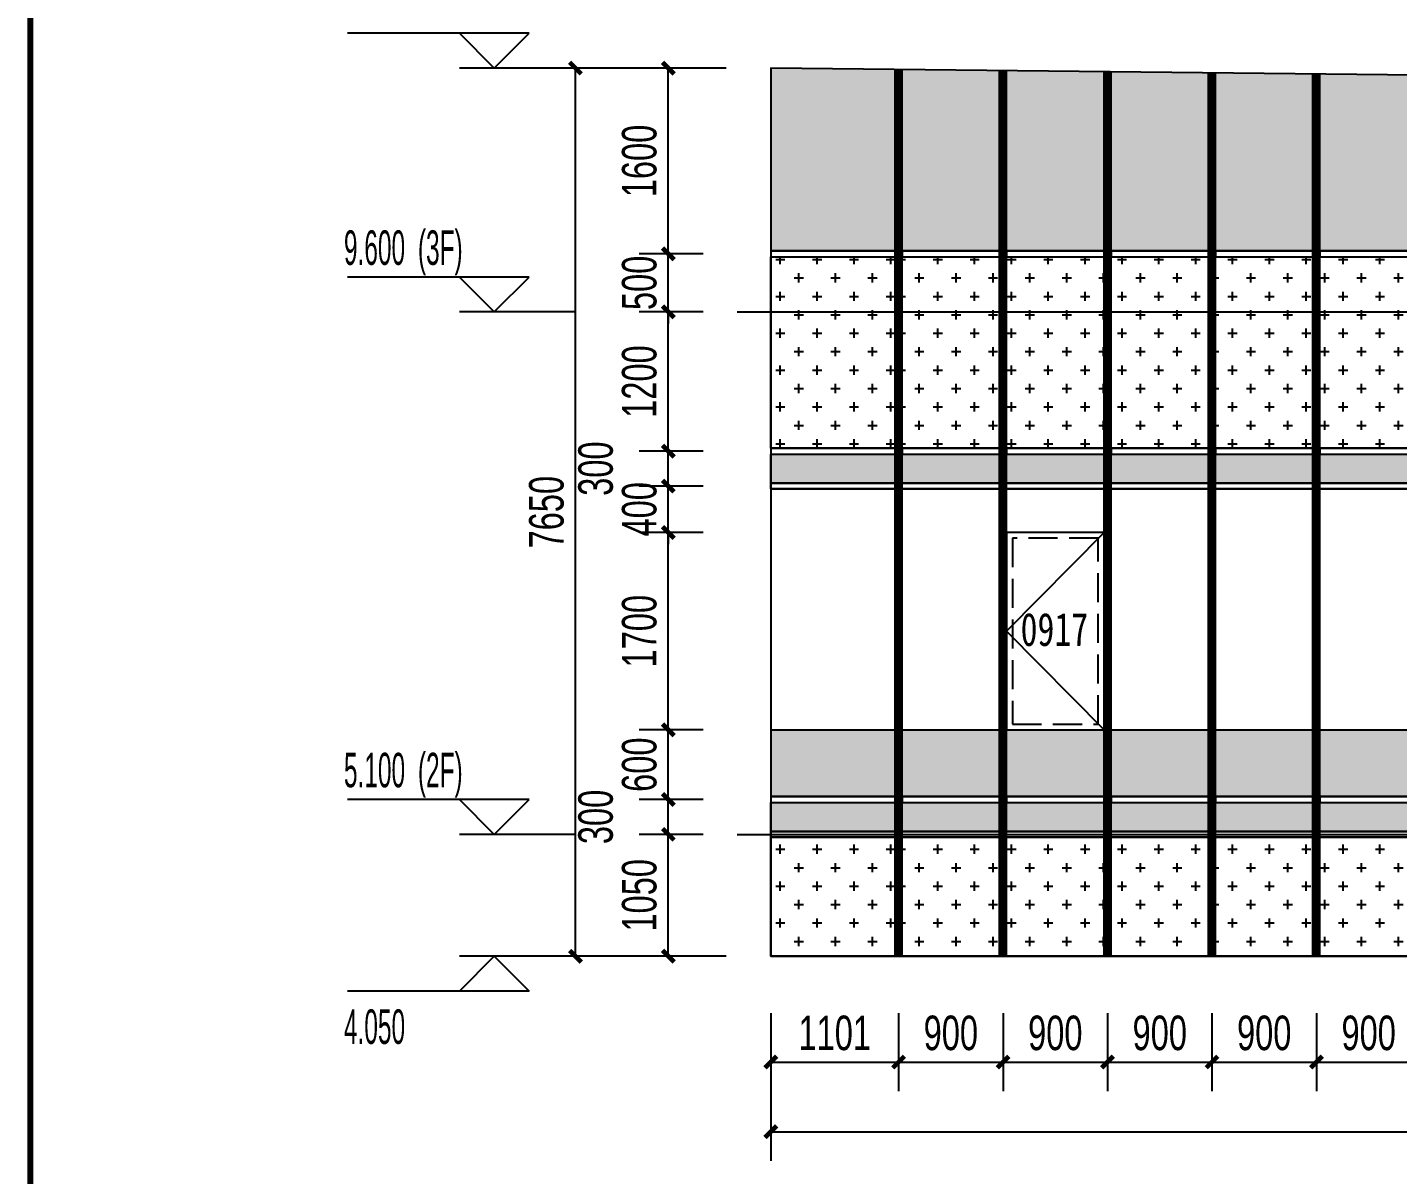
# Model space of a CAD drawing. Extents: x -483182 to 812890, y -390528 to -214858.
# Drawn here: x -396605 to -384800, y -326722 to -316842 of the extents above; entities that cross this region are included whole.
import ezdxf

# ---------------------------------------------------------------- set-up
doc = ezdxf.new("R2010")
doc.units = 0
doc.header["$LTSCALE"] = 1000
doc.header["$MEASUREMENT"] = 0
doc.linetypes.add('DASH', pattern=[0.35, 0.25, -0.1])
for name, color, linetype in [('01-标注_尺寸', 124, 'Continuous'), ('01-标注_标高', 200, 'Continuous'), ('01-标注_轴线坐标', 132, 'Continuous'), ('02-TEXT_标注', 130, 'Continuous'), ('05-填充_156', 156, 'Continuous'), ('05-填充_168', 168, 'Continuous'), ('05-填充_18', 18, 'Continuous'), ('05-填充_天正', 14, 'Continuous'), ('A-C_幕墙龙骨', 133, 'Continuous'), ('A-C_窗', 140, 'Continuous'), ('E-立面轮廓', 241, 'Continuous')]:
    doc.layers.add(name, color=color, linetype=linetype)
doc.layers.add('04-不打印_辅助线', color=165, linetype='Continuous', plot=False)
doc.styles.add('_TCH_DIM', font='ros.shx', dxfattribs={"width": 0.75, "bigfont": 'jd.shx'})
doc.styles.add('_TCH_DIM_T3', font='ros.shx', dxfattribs={"width": 0.705882, "bigfont": 'jd.shx'})
doc.styles.get("Standard").update_dxf_attribs({"font": 'STXIHEI_0.TTF', "width": 0.75})
doc.dimstyles.new('_TCH_ARCH&&100', dxfattribs={"dimtxt": 297.5, "dimasz": 100, "dimexe": 250, "dimexo": 300, "dimgap": 100, "dimtad": 1, "dimdec": 0, "dimzin": 0, "dimdsep": 46, "dimtxsty": '_TCH_DIM_T3', "dimblk": 'ARCHTICK', "dimcen": 0.09, "dimclrt": 7, "dimazin": 2, "dimtfac": 1, "dimtdec": 0, "dimtix": 1, "dimtmove": 2, "dimatfit": 3, "dimfxl": 0, "dimtolj": 1, "dimtzin": 0, "dimarcsym": 0})
pattern_1 = [(0, (-32018.03, 317429.43), (158.75, 158.75), [79.375, -238.125]), (90, (-31978.34, 317389.74), (-158.75, 158.75), [79.375, -238.125])]
pattern_2 = [(0, (-32249, 317429.43), (158.75, 158.75), [79.375, -238.125]), (90, (-32209.32, 317389.74), (-158.75, 158.75), [79.375, -238.125])]
pattern_3 = [(50, (0, 0), (364.36934, -31.87817), [38.1, -419.1]), (355, (0, 0), (-70.48565, 382.11329), [30.48, -335.28]), (100.451, (30.36, -2.66), (293.885, 350.23338), [32.38, -356.18]), (46.1842, (0, 101.6), (542.1581, -84.08466), [57.15, -628.65]), (96.6356, (45.2, 94.6), (474.80847, 494.8511), [48.57, -534.27]), (351.184, (0, 101.6), (474.8092, 494.85024), [45.72, -502.92]), (21, (50.8, 76.2), (303.22976, -204.53104), [38.1, -419.1]), (326, (50.8, 76.2), (123.60406, 368.37593), [30.48, -335.28]), (71.4514, (76.07, 59.16), (426.83298, 163.84572), [32.38, -356.18]), (37.5, (0, 0), (6.177207, 169.110078), [0, -331.216, 0, -340.36, 0, -336.55]), (7.5, (0, 0), (133.639325, 200.36115), [0, -194.056, 0, -323.596, 0, -128.27]), (327.5, (-113.28, 0), (271.18119, -11.457488), [0, -127, 0, -396.24, 0, -525.78]), (317.5, (-164.08, 0), (296.25836, 50.85298), [0, -165.1, 0, -263.144, 0, -373.38])]

# ---------------------------------------------------------------- blocks, each defined once
blk = doc.blocks.new('yktdujyfkiu32')
at = {"layer": '05-填充_156'}
h = blk.add_hatch(dxfattribs=at)
h.set_pattern_fill('CROSS', color=136, scale=100)
h.set_pattern_definition(pattern_1)
h.paths.add_polyline_path([(0, 5875), (1071, 5875), (1071, 4225), (0, 4225)])
h = blk.add_hatch(dxfattribs=at)
h.set_pattern_fill('CROSS', color=136, scale=100)
h.set_pattern_definition(pattern_1)
h.paths.add_polyline_path([(0, 875), (1071, 875), (1071, -150), (0, -150)])
at = {"layer": '05-填充_168'}
h = blk.add_hatch(color=256, dxfattribs=at)
h.dxf.hatch_style = 1
h.paths.add_polyline_path([(0, 4175), (1071, 4175), (1071, 3925), (0, 3925)])
h = blk.add_hatch(color=256, dxfattribs=at)
h.dxf.hatch_style = 1
h.paths.add_polyline_path([(0, 1175), (1071, 1175), (1071, 925), (0, 925)])
for points in [[(0, 5925), (1071, 5925)], [(0, 5875), (1071, 5875)], [(0, 5875), (1071, 5875)], [(0, 4225), (1071, 4225)], [(0, 4175), (1071, 4175)], [(0, 3925), (1071, 3925)], [(0, 3875), (1071, 3875)], [(0, 1800), (1071, 1800)], [(0, 1225), (1071, 1225)], [(0, 1175), (1071, 1175)], [(0, 925), (1071, 925)], [(0, 875), (1071, 875)]]:
    blk.add_lwpolyline(points)
for points in [[(0, 5875), (1071, 5875), (1071, 5925), (0, 5925)], [(0, 5875), (1071, 5875), (1071, 4225), (0, 4225)], [(0, 4175), (1071, 4175), (1071, 4225), (0, 4225)], [(0, 4175), (1071, 4175), (1071, 3925), (0, 3925)], [(1071, 3875), (0, 3875), (0, 3925), (1071, 3925)], [(0, 1175), (1071, 1175), (1071, 1225), (0, 1225)], [(0, 1175), (1071, 1175), (1071, 925), (0, 925)], [(1071, 875), (0, 875), (0, 925), (1071, 925)], [(0, 875), (1071, 875), (1071, -150), (0, -150)]]:
    blk.add_lwpolyline(points, close=True)
blk = doc.blocks.new('*U723')
blk.add_lwpolyline([(0, 0), (840, 0), (840, 1700), (0, 1700)], close=True)
blk.add_lwpolyline([(840, 1700), (0, 850), (840, 0)])
at = {"linetype": 'DASH'}
blk.add_lwpolyline([(50, 50), (790, 50), (790, 1650), (50, 1650)], close=True, dxfattribs=at)
at = {"layer": '04-不打印_辅助线', "width": 0.75}
blk.add_text('0917', height=285.4, dxfattribs=at).set_placement((121, 723))
blk = doc.blocks.new('yktdujyfkiu33')
at = {"layer": '05-填充_156'}
h = blk.add_hatch(dxfattribs=at)
h.set_pattern_fill('CROSS', color=136, scale=100)
h.set_pattern_definition(pattern_2)
h.paths.add_polyline_path([(0, 5875), (840, 5875), (840, 4225), (0, 4225)])
h = blk.add_hatch(dxfattribs=at)
h.set_pattern_fill('CROSS', color=136, scale=100)
h.set_pattern_definition(pattern_2)
h.paths.add_polyline_path([(0, 875), (840, 875), (840, -150), (0, -150)])
at = {"layer": '05-填充_168'}
h = blk.add_hatch(color=256, dxfattribs=at)
h.dxf.hatch_style = 1
h.paths.add_polyline_path([(0, 4175), (840, 4175), (840, 3925), (0, 3925)])
h = blk.add_hatch(color=256, dxfattribs=at)
h.dxf.hatch_style = 1
h.paths.add_polyline_path([(0, 1175), (840, 1175), (840, 925), (0, 925)])
for points in [[(0, 5925), (840, 5925)], [(0, 5875), (840, 5875)], [(0, 5875), (840, 5875)], [(0, 4225), (840, 4225)], [(0, 4175), (840, 4175)], [(0, 3925), (840, 3925)], [(0, 3875), (840, 3875)], [(0, 1800), (840, 1800)], [(0, 1225), (840, 1225)], [(0, 1175), (840, 1175)], [(0, 925), (840, 925)], [(0, 875), (840, 875)]]:
    blk.add_lwpolyline(points)
for points in [[(0, 5875), (840, 5875), (840, 5925), (0, 5925)], [(0, 5875), (840, 5875), (840, 4225), (0, 4225)], [(0, 4175), (840, 4175), (840, 4225), (0, 4225)], [(0, 4175), (840, 4175), (840, 3925), (0, 3925)], [(840, 3875), (0, 3875), (0, 3925), (840, 3925)], [(0, 1175), (840, 1175), (840, 1225), (0, 1225)], [(0, 1175), (840, 1175), (840, 925), (0, 925)], [(840, 875), (0, 875), (0, 925), (840, 925)], [(0, 875), (840, 875), (840, -150), (0, -150)]]:
    blk.add_lwpolyline(points, close=True)
blk = doc.blocks.new('图框-A1')
at = {"const_width": 0.5}
blk.add_lwpolyline([(766, 584), (25, 584), (25, 10), (766, 10)], close=True, dxfattribs=at)
blk = doc.blocks.new('_ArchTick')
at = {"color": 0, "linetype": 'ByBlock', "const_width": 0.4}
blk.add_lwpolyline([(-0.5, -0.5), (0.5, 0.5)], dxfattribs=at)
blk = doc.blocks.new('*D1003')
at = {"layer": '01-标注_轴线坐标', "color": 0, "lineweight": -2, "transparency": 16777216}
for p, q in [((-390584, -317192), (-392133, -317192)), ((-391883, -324842), (-391883, -317192)), ((-390584, -324842), (-392133, -324842))]:
    blk.add_line(p, q, dxfattribs=at)
at = {"layer": 'Defpoints', "color": 0, "transparency": 16777216}
for p in [(-391883, -317192), (-390284, -317192), (-390284, -324842)]:
    blk.add_point(p, dxfattribs=at)
at = {"layer": '01-标注_轴线坐标', "color": 0, "lineweight": -2, "transparency": 16777216, "xscale": 100, "yscale": 100, "zscale": 100}
for p, rotation in [((-391883, -317192), 90), ((-391883, -324842), 270)]:
    blk.add_blockref('_ArchTick', p, dxfattribs=dict(at, rotation=rotation))
at = {"layer": '01-标注_轴线坐标', "color": 7, "transparency": 16777216, "insert": (-392132, -321017), "char_height": 297.5, "attachment_point": 5, "rotation": 90, "style": '_TCH_DIM_T3'}
blk.add_mtext('\\A1;7650', dxfattribs=at)
blk = doc.blocks.new('*D1004')
at = {"layer": '01-标注_尺寸', "color": 0, "lineweight": -2, "transparency": 16777216}
for p, q in [((-390783, -323792), (-391333, -323792)), ((-391083, -324842), (-391083, -323792)), ((-390783, -324842), (-391333, -324842))]:
    blk.add_line(p, q, dxfattribs=at)
at = {"layer": 'Defpoints', "color": 0, "transparency": 16777216}
for p in [(-391083, -323792), (-390483, -323792), (-390483, -324842)]:
    blk.add_point(p, dxfattribs=at)
at = {"layer": '01-标注_尺寸', "color": 0, "lineweight": -2, "transparency": 16777216, "xscale": 100, "yscale": 100, "zscale": 100}
for p, rotation in [((-391083, -323792), 90), ((-391083, -324842), 270)]:
    blk.add_blockref('_ArchTick', p, dxfattribs=dict(at, rotation=rotation))
at = {"layer": '01-标注_尺寸', "color": 7, "transparency": 16777216, "insert": (-391332, -324317), "char_height": 297.5, "attachment_point": 5, "rotation": 90, "style": '_TCH_DIM_T3'}
blk.add_mtext('\\A1;1050', dxfattribs=at)
blk = doc.blocks.new('*D1005')
at = {"layer": '01-标注_尺寸', "color": 0, "lineweight": -2, "transparency": 16777216}
for p, q in [((-390783, -323492), (-391333, -323492)), ((-391083, -323792), (-391083, -323492)), ((-390783, -323792), (-391333, -323792))]:
    blk.add_line(p, q, dxfattribs=at)
at = {"layer": 'Defpoints', "color": 0, "transparency": 16777216}
for p in [(-391083, -323492), (-390483, -323492), (-390483, -323792)]:
    blk.add_point(p, dxfattribs=at)
at = {"layer": '01-标注_尺寸', "color": 0, "lineweight": -2, "transparency": 16777216, "xscale": 100, "yscale": 100, "zscale": 100}
for p, rotation in [((-391083, -323492), 90), ((-391083, -323792), 270)]:
    blk.add_blockref('_ArchTick', p, dxfattribs=dict(at, rotation=rotation))
at = {"layer": '01-标注_尺寸', "color": 7, "transparency": 16777216, "insert": (-391708, -323642), "char_height": 297.5, "attachment_point": 5, "rotation": 90, "style": '_TCH_DIM_T3'}
blk.add_mtext('\\A1;300', dxfattribs=at)
blk = doc.blocks.new('*D1006')
at = {"layer": '01-标注_尺寸', "color": 0, "lineweight": -2, "transparency": 16777216}
for p, q in [((-390783, -322892), (-391333, -322892)), ((-391083, -323492), (-391083, -322892)), ((-390783, -323492), (-391333, -323492))]:
    blk.add_line(p, q, dxfattribs=at)
at = {"layer": 'Defpoints', "color": 0, "transparency": 16777216}
for p in [(-391083, -322892), (-390483, -322892), (-390483, -323492)]:
    blk.add_point(p, dxfattribs=at)
at = {"layer": '01-标注_尺寸', "color": 0, "lineweight": -2, "transparency": 16777216, "xscale": 100, "yscale": 100, "zscale": 100}
for p, rotation in [((-391083, -322892), 90), ((-391083, -323492), 270)]:
    blk.add_blockref('_ArchTick', p, dxfattribs=dict(at, rotation=rotation))
at = {"layer": '01-标注_尺寸', "color": 7, "transparency": 16777216, "insert": (-391332, -323192), "char_height": 297.5, "attachment_point": 5, "rotation": 90, "style": '_TCH_DIM_T3'}
blk.add_mtext('\\A1;600', dxfattribs=at)
blk = doc.blocks.new('*D1007')
at = {"layer": '01-标注_尺寸', "color": 0, "lineweight": -2, "transparency": 16777216}
for p, q in [((-390783, -321192), (-391333, -321192)), ((-391083, -322892), (-391083, -321192)), ((-390783, -322892), (-391333, -322892))]:
    blk.add_line(p, q, dxfattribs=at)
at = {"layer": 'Defpoints', "color": 0, "transparency": 16777216}
for p in [(-391083, -321192), (-390483, -321192), (-390483, -322892)]:
    blk.add_point(p, dxfattribs=at)
at = {"layer": '01-标注_尺寸', "color": 0, "lineweight": -2, "transparency": 16777216, "xscale": 100, "yscale": 100, "zscale": 100}
for p, rotation in [((-391083, -321192), 90), ((-391083, -322892), 270)]:
    blk.add_blockref('_ArchTick', p, dxfattribs=dict(at, rotation=rotation))
at = {"layer": '01-标注_尺寸', "color": 7, "transparency": 16777216, "insert": (-391332, -322042), "char_height": 297.5, "attachment_point": 5, "rotation": 90, "style": '_TCH_DIM_T3'}
blk.add_mtext('\\A1;1700', dxfattribs=at)
blk = doc.blocks.new('*D1008')
at = {"layer": '01-标注_尺寸', "color": 0, "lineweight": -2, "transparency": 16777216}
for p, q in [((-391083, -320792), (-391083, -320692)), ((-390783, -320792), (-391333, -320792)), ((-391083, -321192), (-391083, -320792)), ((-390783, -321192), (-391333, -321192)), ((-391083, -321192), (-391083, -321292))]:
    blk.add_line(p, q, dxfattribs=at)
at = {"layer": 'Defpoints', "color": 0, "transparency": 16777216}
for p in [(-391083, -320792), (-390483, -320792), (-390483, -321192)]:
    blk.add_point(p, dxfattribs=at)
at = {"layer": '01-标注_尺寸', "color": 0, "lineweight": -2, "transparency": 16777216, "xscale": 100, "yscale": 100, "zscale": 100}
for p, rotation in [((-391083, -320792), 270), ((-391083, -321192), 90)]:
    blk.add_blockref('_ArchTick', p, dxfattribs=dict(at, rotation=rotation))
at = {"layer": '01-标注_尺寸', "color": 7, "transparency": 16777216, "insert": (-391332, -320992), "char_height": 297.5, "attachment_point": 5, "rotation": 90, "style": '_TCH_DIM_T3'}
blk.add_mtext('\\A1;400', dxfattribs=at)
blk = doc.blocks.new('*D1009')
at = {"layer": '01-标注_尺寸', "color": 0, "lineweight": -2, "transparency": 16777216}
for p, q in [((-390783, -320492), (-391333, -320492)), ((-391083, -320792), (-391083, -320492)), ((-390783, -320792), (-391333, -320792))]:
    blk.add_line(p, q, dxfattribs=at)
at = {"layer": 'Defpoints', "color": 0, "transparency": 16777216}
for p in [(-391083, -320492), (-390483, -320492), (-390483, -320792)]:
    blk.add_point(p, dxfattribs=at)
at = {"layer": '01-标注_尺寸', "color": 0, "lineweight": -2, "transparency": 16777216, "xscale": 100, "yscale": 100, "zscale": 100}
for p, rotation in [((-391083, -320492), 90), ((-391083, -320792), 270)]:
    blk.add_blockref('_ArchTick', p, dxfattribs=dict(at, rotation=rotation))
at = {"layer": '01-标注_尺寸', "color": 7, "transparency": 16777216, "insert": (-391708, -320642), "char_height": 297.5, "attachment_point": 5, "rotation": 90, "style": '_TCH_DIM_T3'}
blk.add_mtext('\\A1;300', dxfattribs=at)
blk = doc.blocks.new('*D1010')
at = {"layer": '01-标注_尺寸', "color": 0, "lineweight": -2, "transparency": 16777216}
for p, q in [((-390783, -319292), (-391333, -319292)), ((-391083, -320492), (-391083, -319292)), ((-390783, -320492), (-391333, -320492))]:
    blk.add_line(p, q, dxfattribs=at)
at = {"layer": 'Defpoints', "color": 0, "transparency": 16777216}
for p in [(-391083, -319292), (-390483, -319292), (-390483, -320492)]:
    blk.add_point(p, dxfattribs=at)
at = {"layer": '01-标注_尺寸', "color": 0, "lineweight": -2, "transparency": 16777216, "xscale": 100, "yscale": 100, "zscale": 100}
for p, rotation in [((-391083, -319292), 90), ((-391083, -320492), 270)]:
    blk.add_blockref('_ArchTick', p, dxfattribs=dict(at, rotation=rotation))
at = {"layer": '01-标注_尺寸', "color": 7, "transparency": 16777216, "insert": (-391332, -319892), "char_height": 297.5, "attachment_point": 5, "rotation": 90, "style": '_TCH_DIM_T3'}
blk.add_mtext('\\A1;1200', dxfattribs=at)
blk = doc.blocks.new('*D1011')
at = {"layer": '01-标注_尺寸', "color": 0, "lineweight": -2, "transparency": 16777216}
for p, q in [((-391083, -318792), (-391083, -318692)), ((-390783, -318792), (-391333, -318792)), ((-391083, -319292), (-391083, -318792)), ((-390783, -319292), (-391333, -319292)), ((-391083, -319292), (-391083, -319392))]:
    blk.add_line(p, q, dxfattribs=at)
at = {"layer": 'Defpoints', "color": 0, "transparency": 16777216}
for p in [(-391083, -318792), (-390483, -318792), (-390483, -319292)]:
    blk.add_point(p, dxfattribs=at)
at = {"layer": '01-标注_尺寸', "color": 0, "lineweight": -2, "transparency": 16777216, "xscale": 100, "yscale": 100, "zscale": 100}
for p, rotation in [((-391083, -318792), 270), ((-391083, -319292), 90)]:
    blk.add_blockref('_ArchTick', p, dxfattribs=dict(at, rotation=rotation))
at = {"layer": '01-标注_尺寸', "color": 7, "transparency": 16777216, "insert": (-391332, -319042), "char_height": 297.5, "attachment_point": 5, "rotation": 90, "style": '_TCH_DIM_T3'}
blk.add_mtext('\\A1;500', dxfattribs=at)
blk = doc.blocks.new('*D1012')
at = {"layer": '01-标注_尺寸', "color": 0, "lineweight": -2, "transparency": 16777216}
for p, q in [((-390783, -317192), (-391333, -317192)), ((-391083, -318792), (-391083, -317192)), ((-390783, -318792), (-391333, -318792))]:
    blk.add_line(p, q, dxfattribs=at)
at = {"layer": 'Defpoints', "color": 0, "transparency": 16777216}
for p in [(-391083, -317192), (-390483, -317192), (-390483, -318792)]:
    blk.add_point(p, dxfattribs=at)
at = {"layer": '01-标注_尺寸', "color": 0, "lineweight": -2, "transparency": 16777216, "xscale": 100, "yscale": 100, "zscale": 100}
for p, rotation in [((-391083, -317192), 90), ((-391083, -318792), 270)]:
    blk.add_blockref('_ArchTick', p, dxfattribs=dict(at, rotation=rotation))
at = {"layer": '01-标注_尺寸', "color": 7, "transparency": 16777216, "insert": (-391332, -317992), "char_height": 297.5, "attachment_point": 5, "rotation": 90, "style": '_TCH_DIM_T3'}
blk.add_mtext('\\A1;1600', dxfattribs=at)
blk = doc.blocks.new('*D1029')
at = {"layer": '01-标注_尺寸', "color": 0, "lineweight": -2, "transparency": 16777216}
for p, q in [((-390200, -325431), (-390200, -326603)), ((-343968, -325431), (-343968, -326603)), ((-390200, -326353), (-343968, -326353))]:
    blk.add_line(p, q, dxfattribs=at)
at = {"layer": 'Defpoints', "color": 0, "transparency": 16777216}
for p in [(-390200, -325131), (-343968, -325131), (-343968, -326353)]:
    blk.add_point(p, dxfattribs=at)
at = {"layer": '01-标注_尺寸', "color": 0, "lineweight": -2, "transparency": 16777216, "xscale": 100, "yscale": 100, "zscale": 100, "rotation": 180}
blk.add_blockref('_ArchTick', (-390200, -326353), dxfattribs=at)
at = {"layer": '01-标注_尺寸', "color": 0, "lineweight": -2, "transparency": 16777216, "xscale": 100, "yscale": 100, "zscale": 100}
blk.add_blockref('_ArchTick', (-343968, -326353), dxfattribs=at)
at = {"layer": '01-标注_尺寸', "color": 7, "transparency": 16777216, "insert": (-367084, -326104), "char_height": 297.5, "attachment_point": 5, "style": '_TCH_DIM_T3'}
blk.add_mtext('\\A1;46232', dxfattribs=at)
blk = doc.blocks.new('*D1030')
at = {"layer": '01-标注_尺寸', "color": 0, "lineweight": -2, "transparency": 16777216}
for p, q in [((-390200, -325331), (-390200, -326003)), ((-389099, -325331), (-389099, -326003)), ((-390200, -325753), (-389099, -325753))]:
    blk.add_line(p, q, dxfattribs=at)
at = {"layer": 'Defpoints', "color": 0, "transparency": 16777216}
for p in [(-390200, -325031), (-389099, -325031), (-389099, -325753)]:
    blk.add_point(p, dxfattribs=at)
at = {"layer": '01-标注_尺寸', "color": 0, "lineweight": -2, "transparency": 16777216, "xscale": 100, "yscale": 100, "zscale": 100, "rotation": 180}
blk.add_blockref('_ArchTick', (-390200, -325753), dxfattribs=at)
at = {"layer": '01-标注_尺寸', "color": 0, "lineweight": -2, "transparency": 16777216, "xscale": 100, "yscale": 100, "zscale": 100}
blk.add_blockref('_ArchTick', (-389099, -325753), dxfattribs=at)
at = {"layer": '01-标注_尺寸', "color": 7, "transparency": 16777216, "insert": (-389649, -325504), "char_height": 297.5, "attachment_point": 5, "style": '_TCH_DIM_T3'}
blk.add_mtext('\\A1;1101', dxfattribs=at)
blk = doc.blocks.new('*D1031')
at = {"layer": '01-标注_尺寸', "color": 0, "lineweight": -2, "transparency": 16777216}
for p, q in [((-389099, -325331), (-389099, -326003)), ((-388199, -325331), (-388199, -326003)), ((-389099, -325753), (-388199, -325753))]:
    blk.add_line(p, q, dxfattribs=at)
at = {"layer": 'Defpoints', "color": 0, "transparency": 16777216}
for p in [(-389099, -325031), (-388199, -325031), (-388199, -325753)]:
    blk.add_point(p, dxfattribs=at)
at = {"layer": '01-标注_尺寸', "color": 0, "lineweight": -2, "transparency": 16777216, "xscale": 100, "yscale": 100, "zscale": 100, "rotation": 180}
blk.add_blockref('_ArchTick', (-389099, -325753), dxfattribs=at)
at = {"layer": '01-标注_尺寸', "color": 0, "lineweight": -2, "transparency": 16777216, "xscale": 100, "yscale": 100, "zscale": 100}
blk.add_blockref('_ArchTick', (-388199, -325753), dxfattribs=at)
at = {"layer": '01-标注_尺寸', "color": 7, "transparency": 16777216, "insert": (-388649, -325504), "char_height": 297.5, "attachment_point": 5, "style": '_TCH_DIM_T3'}
blk.add_mtext('\\A1;900', dxfattribs=at)
blk = doc.blocks.new('*D1032')
at = {"layer": '01-标注_尺寸', "color": 0, "lineweight": -2, "transparency": 16777216}
for p, q in [((-388199, -325331), (-388199, -326003)), ((-387299, -325331), (-387299, -326003)), ((-388199, -325753), (-387299, -325753))]:
    blk.add_line(p, q, dxfattribs=at)
at = {"layer": 'Defpoints', "color": 0, "transparency": 16777216}
for p in [(-388199, -325031), (-387299, -325031), (-387299, -325753)]:
    blk.add_point(p, dxfattribs=at)
at = {"layer": '01-标注_尺寸', "color": 0, "lineweight": -2, "transparency": 16777216, "xscale": 100, "yscale": 100, "zscale": 100, "rotation": 180}
blk.add_blockref('_ArchTick', (-388199, -325753), dxfattribs=at)
at = {"layer": '01-标注_尺寸', "color": 0, "lineweight": -2, "transparency": 16777216, "xscale": 100, "yscale": 100, "zscale": 100}
blk.add_blockref('_ArchTick', (-387299, -325753), dxfattribs=at)
at = {"layer": '01-标注_尺寸', "color": 7, "transparency": 16777216, "insert": (-387749, -325504), "char_height": 297.5, "attachment_point": 5, "style": '_TCH_DIM_T3'}
blk.add_mtext('\\A1;900', dxfattribs=at)
blk = doc.blocks.new('*D1033')
at = {"layer": '01-标注_尺寸', "color": 0, "lineweight": -2, "transparency": 16777216}
for p, q in [((-387299, -325331), (-387299, -326003)), ((-386399, -325331), (-386399, -326003)), ((-387299, -325753), (-386399, -325753))]:
    blk.add_line(p, q, dxfattribs=at)
at = {"layer": 'Defpoints', "color": 0, "transparency": 16777216}
for p in [(-387299, -325031), (-386399, -325031), (-386399, -325753)]:
    blk.add_point(p, dxfattribs=at)
at = {"layer": '01-标注_尺寸', "color": 0, "lineweight": -2, "transparency": 16777216, "xscale": 100, "yscale": 100, "zscale": 100, "rotation": 180}
blk.add_blockref('_ArchTick', (-387299, -325753), dxfattribs=at)
at = {"layer": '01-标注_尺寸', "color": 0, "lineweight": -2, "transparency": 16777216, "xscale": 100, "yscale": 100, "zscale": 100}
blk.add_blockref('_ArchTick', (-386399, -325753), dxfattribs=at)
at = {"layer": '01-标注_尺寸', "color": 7, "transparency": 16777216, "insert": (-386849, -325504), "char_height": 297.5, "attachment_point": 5, "style": '_TCH_DIM_T3'}
blk.add_mtext('\\A1;900', dxfattribs=at)
blk = doc.blocks.new('*D1034')
at = {"layer": '01-标注_尺寸', "color": 0, "lineweight": -2, "transparency": 16777216}
for p, q in [((-386399, -325331), (-386399, -326003)), ((-385499, -325331), (-385499, -326003)), ((-386399, -325753), (-385499, -325753))]:
    blk.add_line(p, q, dxfattribs=at)
at = {"layer": 'Defpoints', "color": 0, "transparency": 16777216}
for p in [(-386399, -325031), (-385499, -325031), (-385499, -325753)]:
    blk.add_point(p, dxfattribs=at)
at = {"layer": '01-标注_尺寸', "color": 0, "lineweight": -2, "transparency": 16777216, "xscale": 100, "yscale": 100, "zscale": 100, "rotation": 180}
blk.add_blockref('_ArchTick', (-386399, -325753), dxfattribs=at)
at = {"layer": '01-标注_尺寸', "color": 0, "lineweight": -2, "transparency": 16777216, "xscale": 100, "yscale": 100, "zscale": 100}
blk.add_blockref('_ArchTick', (-385499, -325753), dxfattribs=at)
at = {"layer": '01-标注_尺寸', "color": 7, "transparency": 16777216, "insert": (-385949, -325504), "char_height": 297.5, "attachment_point": 5, "style": '_TCH_DIM_T3'}
blk.add_mtext('\\A1;900', dxfattribs=at)
blk = doc.blocks.new('*D1035')
at = {"layer": '01-标注_尺寸', "color": 0, "lineweight": -2, "transparency": 16777216}
for p, q in [((-385499, -325331), (-385499, -326003)), ((-384599, -325331), (-384599, -326003)), ((-385499, -325753), (-384599, -325753))]:
    blk.add_line(p, q, dxfattribs=at)
at = {"layer": 'Defpoints', "color": 0, "transparency": 16777216}
for p in [(-385499, -325031), (-384599, -325031), (-384599, -325753)]:
    blk.add_point(p, dxfattribs=at)
at = {"layer": '01-标注_尺寸', "color": 0, "lineweight": -2, "transparency": 16777216, "xscale": 100, "yscale": 100, "zscale": 100, "rotation": 180}
blk.add_blockref('_ArchTick', (-385499, -325753), dxfattribs=at)
at = {"layer": '01-标注_尺寸', "color": 0, "lineweight": -2, "transparency": 16777216, "xscale": 100, "yscale": 100, "zscale": 100}
blk.add_blockref('_ArchTick', (-384599, -325753), dxfattribs=at)
at = {"layer": '01-标注_尺寸', "color": 7, "transparency": 16777216, "insert": (-385049, -325504), "char_height": 297.5, "attachment_point": 5, "style": '_TCH_DIM_T3'}
blk.add_mtext('\\A1;900', dxfattribs=at)

msp = doc.modelspace()

# ---------------------------------------------------------------- hatches: boundary and pattern name
at = {"layer": '05-填充_天正'}
h = msp.add_hatch(dxfattribs=at)
h.set_pattern_fill('AR-CONC', color=256, scale=200)
h.set_pattern_definition(pattern_3)
h.paths.add_polyline_path([(-389128.9, -317203.5), (-390199.9, -317191.9), (-390199.9, -318766.9), (-389128.9, -318766.9)])
h.paths.add_polyline_path([(-388228.9, -317213.2), (-389068.9, -317204.2), (-389068.9, -318766.9), (-388228.9, -318766.9)])
h.paths.add_polyline_path([(-387328.9, -317223), (-388168.9, -317213.9), (-388168.9, -318766.9), (-387328.9, -318766.9)])
h.paths.add_polyline_path([(-386428.9, -317232.7), (-387268.9, -317223.6), (-387268.9, -318766.9), (-386428.9, -318766.9)])
h.paths.add_polyline_path([(-385528.9, -317242.4), (-386368.9, -317233.4), (-386368.9, -318766.9), (-385528.9, -318766.9)])
h.paths.add_polyline_path([(-384628.9, -317252.2), (-385468.9, -317243.1), (-385468.9, -318766.9), (-384628.9, -318766.9)])
h.paths.add_polyline_path([(-383728.9, -317261.9), (-384568.9, -317252.8), (-384568.9, -318766.9), (-383728.9, -318766.9)])
h.paths.add_polyline_path([(-382828.9, -317271.6), (-383668.9, -317262.6), (-383668.9, -318766.9), (-382828.9, -318766.9)])
h.paths.add_polyline_path([(-381928.9, -317281.4), (-382768.9, -317272.3), (-382768.9, -318766.9), (-381928.9, -318766.9)])
h.paths.add_polyline_path([(-381028.9, -317291.1), (-381868.9, -317282), (-381868.9, -318766.9), (-381028.9, -318766.9)])
h.paths.add_polyline_path([(-380128.9, -317300.8), (-380968.9, -317291.8), (-380968.9, -318766.9), (-380128.9, -318766.9)])
h.paths.add_polyline_path([(-379228.9, -317310.6), (-380068.9, -317301.5), (-380068.9, -318766.9), (-379228.9, -318766.9)])
h.paths.add_polyline_path([(-378328.9, -317320.3), (-379168.9, -317311.2), (-379168.9, -318766.9), (-378328.9, -318766.9)])
h.paths.add_polyline_path([(-377428.9, -317330), (-378268.9, -317321), (-378268.9, -318766.9), (-377428.9, -318766.9)])
h.paths.add_polyline_path([(-376528.9, -317339.8), (-377368.9, -317330.7), (-377368.9, -318766.9), (-376528.9, -318766.9)])
h.paths.add_polyline_path([(-375628.9, -317349.5), (-376468.9, -317340.4), (-376468.9, -318766.9), (-375628.9, -318766.9)])
h.paths.add_polyline_path([(-374728.9, -317359.2), (-375568.9, -317350.2), (-375568.9, -318766.9), (-374728.9, -318766.9)])
h.paths.add_polyline_path([(-373828.9, -317369), (-374668.9, -317359.9), (-374668.9, -318766.9), (-373828.9, -318766.9)])
h.paths.add_polyline_path([(-372928.9, -317378.7), (-373768.9, -317369.6), (-373768.9, -318766.9), (-372928.9, -318766.9)])
h.paths.add_polyline_path([(-372028.9, -317388.4), (-372868.9, -317379.4), (-372868.9, -318766.9), (-372028.9, -318766.9)])
h.paths.add_polyline_path([(-371128.9, -317398.2), (-371968.9, -317389.1), (-371968.9, -318766.9), (-371128.9, -318766.9)])
h.paths.add_polyline_path([(-370228.9, -317407.9), (-371068.9, -317398.8), (-371068.9, -318766.9), (-370228.9, -318766.9)])
h.paths.add_polyline_path([(-369328.9, -317417.6), (-370168.9, -317408.6), (-370168.9, -318766.9), (-369328.9, -318766.9)])
h.paths.add_polyline_path([(-368428.9, -317427.4), (-369268.9, -317418.3), (-369268.9, -318766.9), (-368428.9, -318766.9)])
h.paths.add_polyline_path([(-367528.9, -317437.1), (-368368.9, -317428), (-368368.9, -318766.9), (-367528.9, -318766.9)])
h.paths.add_polyline_path([(-366628.9, -317446.9), (-367468.9, -317437.8), (-367468.9, -318766.9), (-366628.9, -318766.9)])
h.paths.add_polyline_path([(-365728.9, -317456.6), (-366568.9, -317447.5), (-366568.9, -318766.9), (-365728.9, -318766.9)])
h.paths.add_polyline_path([(-364828.9, -317466.3), (-365668.9, -317457.2), (-365668.9, -318766.9), (-364828.9, -318766.9)])
h.paths.add_polyline_path([(-363928.9, -317476.1), (-364768.9, -317467), (-364768.9, -318766.9), (-363928.9, -318766.9)])
h.paths.add_polyline_path([(-363028.9, -317485.8), (-363868.9, -317476.7), (-363868.9, -318766.9), (-363028.9, -318766.9)])
h.paths.add_polyline_path([(-362128.9, -317495.5), (-362968.9, -317486.4), (-362968.9, -318766.9), (-362128.9, -318766.9)])
h.paths.add_polyline_path([(-361228.9, -317505.3), (-362068.9, -317496.2), (-362068.9, -318766.9), (-361228.9, -318766.9)])
h.paths.add_polyline_path([(-360328.9, -317515), (-361168.9, -317505.9), (-361168.9, -318766.9), (-360328.9, -318766.9)])
h.paths.add_polyline_path([(-359428.9, -317524.7), (-360268.9, -317515.6), (-360268.9, -318766.9), (-359428.9, -318766.9)])
h.paths.add_polyline_path([(-358528.9, -317534.5), (-359368.9, -317525.4), (-359368.9, -318766.9), (-358528.9, -318766.9)])
h.paths.add_polyline_path([(-357628.9, -317544.2), (-358468.9, -317535.1), (-358468.9, -318766.9), (-357628.9, -318766.9)])
h.paths.add_polyline_path([(-356728.9, -317553.9), (-357568.9, -317544.8), (-357568.9, -318766.9), (-356728.9, -318766.9)])
h.paths.add_polyline_path([(-355828.9, -317563.7), (-356668.9, -317554.6), (-356668.9, -318766.9), (-355828.9, -318766.9)])
h.paths.add_polyline_path([(-354928.9, -317573.4), (-355768.9, -317564.3), (-355768.9, -318766.9), (-354928.9, -318766.9)])
h.paths.add_polyline_path([(-354028.9, -317583.1), (-354868.9, -317574), (-354868.9, -318766.9), (-354028.9, -318766.9)])
h.paths.add_polyline_path([(-353128.9, -317592.9), (-353968.9, -317583.8), (-353968.9, -318766.9), (-353128.9, -318766.9)])
h.paths.add_polyline_path([(-352228.9, -317602.6), (-353068.9, -317593.5), (-353068.9, -318766.9), (-352228.9, -318766.9)])
h.paths.add_polyline_path([(-351328.9, -317612.3), (-352168.9, -317603.2), (-352168.9, -318766.9), (-351328.9, -318766.9)])
h.paths.add_polyline_path([(-350428.9, -317622.1), (-351268.9, -317613), (-351268.9, -318766.9), (-350428.9, -318766.9)])
h.paths.add_polyline_path([(-349528.9, -318766.9), (-349528.9, -317631.8), (-350368.9, -317622.7), (-350368.9, -318766.9)])
h.paths.add_polyline_path([(-348628.9, -317641.5), (-349468.9, -317632.4), (-349468.9, -318766.9), (-348628.9, -318766.9)])
h.paths.add_polyline_path([(-347728.9, -317651.3), (-348568.9, -317642.2), (-348568.9, -318766.9), (-347728.9, -318766.9)])
h.paths.add_polyline_path([(-346828.9, -317661), (-347668.9, -317651.9), (-347668.9, -318766.9), (-346828.9, -318766.9)])
h.paths.add_polyline_path([(-345928.9, -317670.7), (-346768.9, -317661.6), (-346768.9, -318766.9), (-345928.9, -318766.9)])
h.paths.add_polyline_path([(-345028.9, -317680.5), (-345868.9, -317671.4), (-345868.9, -318766.9), (-345028.9, -318766.9)])
h.paths.add_polyline_path([(-343968, -318766.9), (-343968, -317691.9), (-344968.9, -317681.1), (-344968.9, -318766.9)])
h = msp.add_hatch(dxfattribs=at)
h.set_pattern_fill('AR-CONC', color=256, scale=200)
h.set_pattern_definition(pattern_3)
h.paths.add_polyline_path([(-343968, -323466.9), (-344968.9, -323466.9), (-344968.9, -322891.9), (-343968, -322891.9)])
h.paths.add_polyline_path([(-345868.9, -323466.9), (-345028.9, -323466.9), (-345028.9, -322891.9), (-345868.9, -322891.9)])
h.paths.add_polyline_path([(-346768.9, -323466.9), (-345928.9, -323466.9), (-345928.9, -322891.9), (-346768.9, -322891.9)])
h.paths.add_polyline_path([(-347668.9, -323466.9), (-346828.9, -323466.9), (-346828.9, -322891.9), (-347668.9, -322891.9)])
h.paths.add_polyline_path([(-348568.9, -323466.9), (-347728.9, -323466.9), (-347728.9, -322891.9), (-348568.9, -322891.9)])
h.paths.add_polyline_path([(-349468.9, -323466.9), (-348628.9, -323466.9), (-348628.9, -322891.9), (-349468.9, -322891.9)])
h.paths.add_polyline_path([(-350368.9, -323466.9), (-349528.9, -323466.9), (-349528.9, -322891.9), (-350368.9, -322891.9)])
h.paths.add_polyline_path([(-351268.9, -323466.9), (-350428.9, -323466.9), (-350428.9, -322891.9), (-351268.9, -322891.9)])
h.paths.add_polyline_path([(-352168.9, -323466.9), (-351328.9, -323466.9), (-351328.9, -322891.9), (-352168.9, -322891.9)])
h.paths.add_polyline_path([(-353068.9, -323466.9), (-352228.9, -323466.9), (-352228.9, -322891.9), (-353068.9, -322891.9)])
h.paths.add_polyline_path([(-353968.9, -323466.9), (-353128.9, -323466.9), (-353128.9, -322891.9), (-353968.9, -322891.9)])
h.paths.add_polyline_path([(-354868.9, -323466.9), (-354028.9, -323466.9), (-354028.9, -322891.9), (-354868.9, -322891.9)])
h.paths.add_polyline_path([(-355768.9, -323466.9), (-354928.9, -323466.9), (-354928.9, -322891.9), (-355768.9, -322891.9)])
h.paths.add_polyline_path([(-356668.9, -323466.9), (-355828.9, -323466.9), (-355828.9, -322891.9), (-356668.9, -322891.9)])
h.paths.add_polyline_path([(-357568.9, -323466.9), (-356728.9, -323466.9), (-356728.9, -322891.9), (-357568.9, -322891.9)])
h.paths.add_polyline_path([(-358468.9, -323466.9), (-357628.9, -323466.9), (-357628.9, -322891.9), (-358468.9, -322891.9)])
h.paths.add_polyline_path([(-359368.9, -323466.9), (-358528.9, -323466.9), (-358528.9, -322891.9), (-359368.9, -322891.9)])
h.paths.add_polyline_path([(-360268.9, -323466.9), (-359428.9, -323466.9), (-359428.9, -322891.9), (-360268.9, -322891.9)])
h.paths.add_polyline_path([(-361168.9, -323466.9), (-360328.9, -323466.9), (-360328.9, -322891.9), (-361168.9, -322891.9)])
h.paths.add_polyline_path([(-362068.9, -323466.9), (-361228.9, -323466.9), (-361228.9, -322891.9), (-362068.9, -322891.9)])
h.paths.add_polyline_path([(-362968.9, -323466.9), (-362128.9, -323466.9), (-362128.9, -322891.9), (-362968.9, -322891.9)])
h.paths.add_polyline_path([(-363868.9, -323466.9), (-363028.9, -323466.9), (-363028.9, -322891.9), (-363868.9, -322891.9)])
h.paths.add_polyline_path([(-364768.9, -323466.9), (-363928.9, -323466.9), (-363928.9, -322891.9), (-364768.9, -322891.9)])
h.paths.add_polyline_path([(-365668.9, -323466.9), (-364828.9, -323466.9), (-364828.9, -322891.9), (-365668.9, -322891.9)])
h.paths.add_polyline_path([(-366568.9, -323466.9), (-365728.9, -323466.9), (-365728.9, -322891.9), (-366568.9, -322891.9)])
h.paths.add_polyline_path([(-367468.9, -323466.9), (-366628.9, -323466.9), (-366628.9, -322891.9), (-367468.9, -322891.9)])
h.paths.add_polyline_path([(-368368.9, -323466.9), (-367528.9, -323466.9), (-367528.9, -322891.9), (-368368.9, -322891.9)])
h.paths.add_polyline_path([(-369268.9, -323466.9), (-368428.9, -323466.9), (-368428.9, -322891.9), (-369268.9, -322891.9)])
h.paths.add_polyline_path([(-370168.9, -323466.9), (-369328.9, -323466.9), (-369328.9, -322891.9), (-370168.9, -322891.9)])
h.paths.add_polyline_path([(-371068.9, -323466.9), (-370228.9, -323466.9), (-370228.9, -322891.9), (-371068.9, -322891.9)])
h.paths.add_polyline_path([(-371968.9, -323466.9), (-371128.9, -323466.9), (-371128.9, -322891.9), (-371968.9, -322891.9)])
h.paths.add_polyline_path([(-372868.9, -323466.9), (-372028.9, -323466.9), (-372028.9, -322891.9), (-372868.9, -322891.9)])
h.paths.add_polyline_path([(-373768.9, -323466.9), (-372928.9, -323466.9), (-372928.9, -322891.9), (-373768.9, -322891.9)])
h.paths.add_polyline_path([(-374668.9, -323466.9), (-373828.9, -323466.9), (-373828.9, -322891.9), (-374668.9, -322891.9)])
h.paths.add_polyline_path([(-375568.9, -323466.9), (-374728.9, -323466.9), (-374728.9, -322891.9), (-375568.9, -322891.9)])
h.paths.add_polyline_path([(-376468.9, -323466.9), (-375628.9, -323466.9), (-375628.9, -322891.9), (-376468.9, -322891.9)])
h.paths.add_polyline_path([(-377368.9, -323466.9), (-376528.9, -323466.9), (-376528.9, -322891.9), (-377368.9, -322891.9)])
h.paths.add_polyline_path([(-378268.9, -323466.9), (-377428.9, -323466.9), (-377428.9, -322891.9), (-378268.9, -322891.9)])
h.paths.add_polyline_path([(-379168.9, -323466.9), (-378328.9, -323466.9), (-378328.9, -322891.9), (-379168.9, -322891.9)])
h.paths.add_polyline_path([(-380068.9, -323466.9), (-379228.9, -323466.9), (-379228.9, -322891.9), (-380068.9, -322891.9)])
h.paths.add_polyline_path([(-380968.9, -323466.9), (-380128.9, -323466.9), (-380128.9, -322891.9), (-380968.9, -322891.9)])
h.paths.add_polyline_path([(-381868.9, -323466.9), (-381028.9, -323466.9), (-381028.9, -322891.9), (-381868.9, -322891.9)])
h.paths.add_polyline_path([(-382768.9, -323466.9), (-381928.9, -323466.9), (-381928.9, -322891.9), (-382768.9, -322891.9)])
h.paths.add_polyline_path([(-383668.9, -323466.9), (-382828.9, -323466.9), (-382828.9, -322891.9), (-383668.9, -322891.9)])
h.paths.add_polyline_path([(-384568.9, -323466.9), (-383728.9, -323466.9), (-383728.9, -322891.9), (-384568.9, -322891.9)])
h.paths.add_polyline_path([(-385468.9, -323466.9), (-384628.9, -323466.9), (-384628.9, -322891.9), (-385468.9, -322891.9)])
h.paths.add_polyline_path([(-386368.9, -323466.9), (-385528.9, -323466.9), (-385528.9, -322891.9), (-386368.9, -322891.9)])
h.paths.add_polyline_path([(-387268.9, -323466.9), (-386428.9, -323466.9), (-386428.9, -322891.9), (-387268.9, -322891.9)])
h.paths.add_polyline_path([(-388168.9, -323466.9), (-387328.9, -323466.9), (-387328.9, -322891.9), (-388168.9, -322891.9)])
h.paths.add_polyline_path([(-389068.9, -323466.9), (-388228.9, -323466.9), (-388228.9, -322891.9), (-389068.9, -322891.9)])
h.paths.add_polyline_path([(-390199.9, -323466.9), (-389128.9, -323466.9), (-389128.9, -322891.9), (-390199.9, -322891.9)])

# ---------------------------------------------------------------- linework, layer by layer
at = {"layer": '01-标注_标高'}
for p, q in [((-392282.8, -316891.9), (-393847.8, -316891.9)), ((-392582.8, -317191.9), (-392882.8, -316891.9)), ((-392582.8, -317191.9), (-392282.8, -316891.9)), ((-391882.8, -317191.9), (-392882.8, -317191.9)), ((-392282.8, -318991.9), (-393847.8, -318991.9)), ((-392582.8, -319291.9), (-392882.8, -318991.9)), ((-392582.8, -319291.9), (-392282.8, -318991.9)), ((-391882.8, -319291.9), (-392882.8, -319291.9)), ((-392282.8, -323491.9), (-393847.8, -323491.9)), ((-392582.8, -323791.9), (-392882.8, -323491.9)), ((-392582.8, -323791.9), (-392282.8, -323491.9)), ((-391882.8, -323791.9), (-392882.8, -323791.9)), ((-392582.8, -324841.9), (-392882.8, -325141.9)), ((-391882.8, -324841.9), (-392882.8, -324841.9)), ((-392582.8, -324841.9), (-392282.8, -325141.9)), ((-392282.8, -325141.9), (-393847.8, -325141.9))]:
    msp.add_line(p, q, dxfattribs=at)
at = {"layer": '04-不打印_辅助线'}
for points in [[(-390489.9, -319291.9), (-344034.9, -319291.9)], [(-390489.9, -323791.9), (-344034.9, -323791.9)]]:
    msp.add_lwpolyline(points, dxfattribs=at)
at = {"layer": '05-填充_18', "const_width": 60}
for points in [[(-389098.9, -324841.9), (-389098.9, -317203.8)], [(-388198.9, -324841.9), (-388198.9, -317213.6)], [(-387298.9, -324841.9), (-387298.9, -317223.3)], [(-386398.9, -324841.9), (-386398.9, -317233)], [(-385498.9, -324841.9), (-385498.9, -317242.8)]]:
    msp.add_lwpolyline(points, dxfattribs=at)
at = {"layer": 'A-C_幕墙龙骨'}
for p, q in [((-389128.9, -324841.9), (-389128.9, -317203.5)), ((-389068.9, -324841.9), (-389068.9, -317204.2)), ((-388228.9, -324841.9), (-388228.9, -317213.2)), ((-388168.9, -324841.9), (-388168.9, -317213.9)), ((-387328.9, -324841.9), (-387328.9, -317223)), ((-387268.9, -324841.9), (-387268.9, -317223.6)), ((-386428.9, -324841.9), (-386428.9, -317232.7)), ((-386368.9, -324841.9), (-386368.9, -317233.4)), ((-385528.9, -324841.9), (-385528.9, -317242.4)), ((-385468.9, -324841.9), (-385468.9, -317243.1))]:
    msp.add_line(p, q, dxfattribs=at)
at = {"layer": 'E-立面轮廓'}
msp.add_lwpolyline([(-343968, -317691.9), (-390199.9, -317191.9), (-390199.9, -324841.9), (-343968, -324841.9)], close=True, dxfattribs=at)

# ---------------------------------------------------------------- block references
at = {"xscale": 100, "yscale": 100, "zscale": 100}
msp.add_blockref('图框-A1', (-399080, -353791.9), dxfattribs=at)
at = {"layer": 'A-C_窗'}
for name, p in [('yktdujyfkiu32', (-390199.9, -324691.9)), ('yktdujyfkiu33', (-389068.9, -324691.9)), ('yktdujyfkiu33', (-388168.9, -324691.9)), ('yktdujyfkiu33', (-387268.9, -324691.9)), ('yktdujyfkiu33', (-386368.9, -324691.9)), ('yktdujyfkiu33', (-385468.9, -324691.9)), ('*U723', (-388168.9, -322891.9))]:
    msp.add_blockref(name, p, dxfattribs=at)

# ---------------------------------------------------------------- texts
at = {"layer": '02-TEXT_标注', "style": '_TCH_DIM', "width": 0.529412}
for s, p in [('9.600', (-393877.8, -318886.9)), ('(3F)', (-393240.6, -318886.9)), ('5.100', (-393877.8, -323386.9)), ('(2F)', (-393240.6, -323386.9)), ('4.050', (-393877.8, -325596.9))]:
    msp.add_text(s, height=297.5, dxfattribs=at).set_placement(p)

# ---------------------------------------------------------------- dimensions: what is measured, and where the dimension line sits
at = {"layer": '01-标注_尺寸'}
for p1, p2, distance, picture, middle in [((-390482.8, -318791.9), (-390482.8, -317191.9), 600, '*D1012', (-391331.5, -317991.9)), ((-390482.8, -319291.9), (-390482.8, -318791.9), 600, '*D1011', (-391331.5, -319041.9)), ((-390482.8, -320491.9), (-390482.8, -319291.9), 600, '*D1010', (-391331.5, -319891.9)), ((-390482.8, -321191.9), (-390482.8, -320791.9), 600, '*D1008', (-391331.5, -320991.9)), ((-390482.8, -322891.9), (-390482.8, -321191.9), 600, '*D1007', (-391331.5, -322041.9)), ((-390482.8, -323491.9), (-390482.8, -322891.9), 600, '*D1006', (-391331.5, -323191.9)), ((-390482.8, -324841.9), (-390482.8, -323791.9), 600, '*D1004', (-391331.5, -324316.9)), ((-390199.9, -325031), (-389098.9, -325031), -722, '*D1030', (-389649.4, -325504.3)), ((-389098.9, -325031), (-388198.9, -325031), -722, '*D1031', (-388648.9, -325504.3)), ((-388198.9, -325031), (-387298.9, -325031), -722, '*D1032', (-387748.9, -325504.3)), ((-387298.9, -325031), (-386398.9, -325031), -722, '*D1033', (-386848.9, -325504.3)), ((-386398.9, -325031), (-385498.9, -325031), -722, '*D1034', (-385948.9, -325504.3)), ((-385498.9, -325031), (-384598.9, -325031), -722, '*D1035', (-385048.9, -325504.3)), ((-390199.9, -325131), (-343968, -325131), -1222, '*D1029', (-367083.9, -326104.3))]:
    dim = msp.add_aligned_dim(p1=p1, p2=p2, distance=distance, dimstyle='_TCH_ARCH&&100', dxfattribs=at)
    dim.commit()
    dim.dimension.update_dxf_attribs({"geometry": picture, "text_midpoint": middle})
for base, p1, p2, picture, middle in [((-391082.8, -320491.9), (-390482.8, -320791.9), (-390482.8, -320491.9), '*D1009', (-391707.8, -320641.9)), ((-391082.8, -323491.9), (-390482.8, -323791.9), (-390482.8, -323491.9), '*D1005', (-391707.8, -323641.9))]:
    dim = msp.add_linear_dim(base=base, p1=p1, p2=p2, angle=90, dimstyle='_TCH_ARCH&&100', dxfattribs=at)
    dim.commit()
    dim.dimension.update_dxf_attribs({"geometry": picture, "text_midpoint": middle, "dimtype": 161})
at = {"layer": '01-标注_轴线坐标'}
dim = msp.add_aligned_dim(p1=(-390283.6, -324841.9), p2=(-390283.6, -317191.9), distance=1599.2, dimstyle='_TCH_ARCH&&100', dxfattribs=at)
dim.commit()
dim.dimension.update_dxf_attribs({"geometry": '*D1003', "text_midpoint": (-392131.5, -321016.9)})

doc.saveas('drawing.dxf')
